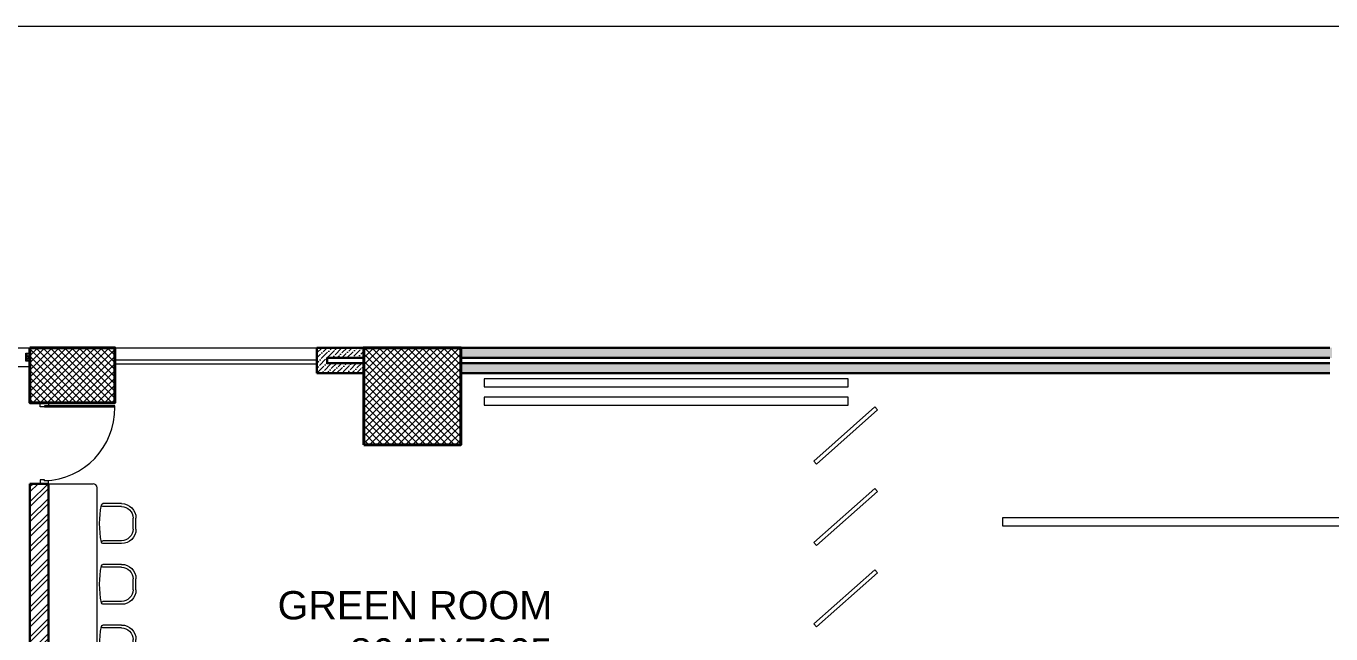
# Model space of a CAD drawing. Header units: millimetres. Extents: x 8275 to 147087, y -297470 to -191881.
# Drawn here: x 24174 to 40311, y -199393 to -191881 of the extents above; entities that cross this region are included whole.
import ezdxf

# ---------------------------------------------------------------- set-up
doc = ezdxf.new("R2010")
doc.units = ezdxf.units.MM
doc.header["$LTSCALE"] = 250
doc.header["$MEASUREMENT"] = 0
for name, color, linetype, lineweight in [('col', 6, 'Continuous', 40), ('door', 35, 'Continuous', 13), ('ele', 51, 'Continuous', 18), ('furniture', 5, 'Continuous', 15), ('hatch', 9, 'Continuous', 0), ('text', 7, 'Continuous', 9), ('wall', 1, 'Continuous', 30), ('win', 4, 'Continuous', 20)]:
    doc.layers.add(name, color=color, linetype=linetype, lineweight=lineweight)
doc.styles.get("Standard").update_dxf_attribs({"font": 'GOTHIC.TTF', "height": 100})
pattern_1 = [(228.02035, (487797.2, -332899.7), (74.5158, -1412.249), [3000, -1000]), (318.02035, (487128.3, -333643.1), (74.5158, -1412.249), [3000, -1000])]
pattern_2 = [(45, (-2190690.936, -138549.743), (23.2019413, 85.0737846), [109.375, -21.875, 0, -21.875])]

# ---------------------------------------------------------------- blocks, each defined once
blk = doc.blocks.new('A$C157F7572')
at = {"layer": 'hatch'}
h = blk.add_hatch(dxfattribs=at)
h.set_pattern_fill('ANSI37', color=256, scale=500)
h.paths.add_polyline_path([(-113275, 28604), (-114325, 28604), (-114325, 29284), (-113275, 29284)])
h = blk.add_hatch(dxfattribs=at)
h.set_pattern_fill('ANSI37', color=256, scale=500)
h.paths.add_polyline_path([(-108997, 28084), (-110197, 28084), (-110197, 29284), (-108997, 29284)])
at = {"layer": 'col'}
for points, elevation in [([(-114325, 29284), (-113275, 29284), (-113275, 28604), (-114325, 28604)], 14085), ([(-110197, 28084), (-108997, 28084), (-108997, 29284), (-110197, 29284)], -8)]:
    blk.add_lwpolyline(points, close=True, dxfattribs=dict(at, elevation=elevation))
blk = doc.blocks.new('D1-1000')
for p, q in [((-951, 0), (-1000, 0)), ((-1000, 0), (-1000, -102)), ((-951, -53), (-951, 0)), ((-49, 0), (0, 0)), ((-49, -53), (-49, 0)), ((0, 0), (0, -102)), ((-1000, -102), (-963, -102)), ((-963, -53), (-951, -53)), ((-963, -102), (-963, -53)), ((-51, -53), (-51, -923)), ((-37, -53), (-49, -53)), ((-37, -923), (-37, -53)), ((-37, -102), (-37, -53)), ((0, -102), (-37, -102)), ((-55, -923), (-37, -923))]:
    blk.add_line(p, q)
blk.add_ellipse((-40, 2), major_axis=(646, 675), ratio=0.977435, start_param=2.382767, end_param=3.900418)
blk = doc.blocks.new('ch1')
for p, q in [((-75, 501), (75, 501)), ((-75, 461), (75, 461)), ((-275, 301), (-275, 46)), ((-235, 301), (-235, 46)), ((235, 301), (235, 46)), ((275, 301), (275, 46))]:
    blk.add_line(p, q)
for centre, radius, start, end in [((-75, 301), 200, 90, 180), ((-75, 301), 160, 90, 180), ((-75, 301), 160, 90, 180), ((75, 301), 200, 0, 90), ((75, 301), 160, 0, 90), ((-255, 46), 20, 180, 0), ((0, 1258), 1258, 258.3077, 281.6923), ((255, 46), 20, 180, 0)]:
    blk.add_arc(centre, radius, start, end)

msp = doc.modelspace()

# ---------------------------------------------------------------- hatches: boundary and pattern name
at = {"layer": 'hatch'}
h = msp.add_hatch(dxfattribs=at)
h.set_pattern_fill('ANSI36', color=256, scale=350, style=0)
h.set_pattern_definition(pattern_2)
h.paths.add_polyline_path([(28349, -195857), (27771, -195857), (27771, -196172), (28349, -196172), (28349, -196047), (27896, -196047), (27896, -195982), (28349, -195982)])
h = msp.add_hatch(dxfattribs=at)
h.set_pattern_fill('ANSI36', color=256, scale=350, style=0)
h.set_pattern_definition(pattern_2)
h.paths.add_polyline_path([(40324, -195857), (29549, -195857), (29549, -195982), (40324, -195982)])
h = msp.add_hatch(dxfattribs=at)
h.set_pattern_fill('ANSI36', color=256, scale=350, style=0)
h.set_pattern_definition(pattern_2)
h.paths.add_polyline_path([(29549, -196047), (40298, -196047), (40298, -196172), (29549, -196172)])
at = {"layer": 'hatch', "extrusion": (0.000141675, -0.002685, 0.999996)}
h = msp.add_hatch(dxfattribs=at)
h.set_pattern_fill('AR-HBONE', color=256, scale=250, angle=183.0204, style=0)
h.set_pattern_definition(pattern_1)
h.paths.add_polyline_path([(38147, -196582), (38147, -196584), (38152, -196584), (38152, -196582)], flags=16)
h.paths.add_polyline_path([(38211, -196579), (38211, -196581), (38205, -196581), (38205, -196579)], flags=16)
edge = h.paths.add_edge_path()
edge.add_arc((38158, -196596), 0.685, -176.9796, 3.0204, ccw=False)
edge.add_arc((38156, -196596), 0.685, -176.9796, 3.0204, ccw=False)
edge.add_arc((38155, -196596), 0.685, -176.9796, 3.0204, ccw=False)
edge.add_arc((38153, -196596), 0.685, -176.9796, 3.0204, ccw=False)
edge.add_arc((38152, -196596), 0.685, -176.9796, 3.0204, ccw=False)
edge.add_arc((38151, -196596), 0.685, -176.9796, 3.0204, ccw=False)
edge.add_arc((38149, -196596), 0.685, -176.9796, 3.0204, ccw=False)
edge.add_arc((38148, -196596), 0.685, -176.9796, 3.0204, ccw=False)
edge.add_arc((38147, -196596), 0.685, -176.9796, 3.0204, ccw=False)
edge.add_arc((38145, -196596), 0.685, -176.9796, 3.0204, ccw=False)
edge.add_arc((38144, -196596), 0.685, -176.9796, 3.0204, ccw=False)
edge.add_arc((38142, -196597), 0.685, -176.9796, 3.0204, ccw=False)
edge.add_line((38142, -196597), (38141, -196584))
edge.add_line((38141, -196584), (38145, -196584))
edge.add_line((38145, -196584), (38145, -196582))
edge.add_line((38145, -196582), (38143, -196582))
edge.add_line((38143, -196582), (38145, -196579))
edge.add_line((38145, -196579), (38153, -196578))
edge.add_line((38153, -196578), (38155, -196582))
edge.add_line((38155, -196582), (38154, -196582))
edge.add_line((38154, -196582), (38154, -196584))
edge.add_line((38154, -196584), (38158, -196584))
edge.add_line((38158, -196584), (38158, -196596))
edge.add_arc((38201, -196593), 0.685, 183.0204, 363.0204)
edge.add_arc((38203, -196593), 0.685, 183.0204, 363.0204)
edge.add_arc((38204, -196593), 0.685, 183.0204, 363.0204)
edge.add_arc((38205, -196593), 0.685, 183.0204, 363.0204)
edge.add_arc((38207, -196593), 0.685, 183.0204, 363.0204)
edge.add_arc((38208, -196593), 0.685, 183.0204, 363.0204)
edge.add_arc((38209, -196593), 0.685, 183.0204, 363.0204)
edge.add_arc((38211, -196593), 0.685, 183.0204, 363.0204)
edge.add_arc((38212, -196593), 0.685, 183.0204, 363.0204)
edge.add_arc((38214, -196593), 0.685, 183.0204, 363.0204)
edge.add_arc((38215, -196593), 0.685, 183.0204, 363.0204)
edge.add_arc((38216, -196593), 0.685, 183.0204, 363.0204)
edge.add_line((38217, -196593), (38216, -196580))
edge.add_line((38216, -196580), (38212, -196581))
edge.add_line((38212, -196581), (38212, -196579))
edge.add_line((38212, -196579), (38214, -196578))
edge.add_line((38214, -196578), (38212, -196575))
edge.add_line((38212, -196575), (38203, -196576))
edge.add_line((38203, -196576), (38202, -196579))
edge.add_line((38202, -196579), (38204, -196579))
edge.add_line((38204, -196579), (38204, -196581))
edge.add_line((38204, -196581), (38200, -196581))
edge.add_line((38200, -196581), (38201, -196593))
h = msp.add_hatch(dxfattribs=at)
h.set_pattern_fill('AR-HBONE', color=256, scale=250, angle=183.0204, style=0)
h.set_pattern_definition(pattern_1)
h.paths.add_polyline_path([(39918, -196487), (39918, -196489), (39924, -196489), (39924, -196487)], flags=16)
h.paths.add_polyline_path([(39982, -196484), (39983, -196486), (39977, -196486), (39977, -196484)], flags=16)
edge = h.paths.add_edge_path()
edge.add_arc((39929, -196501), 0.685, -176.9796, 3.0204, ccw=False)
edge.add_arc((39928, -196501), 0.685, -176.9796, 3.0204, ccw=False)
edge.add_arc((39926, -196501), 0.685, -176.9796, 3.0204, ccw=False)
edge.add_arc((39925, -196501), 0.685, -176.9796, 3.0204, ccw=False)
edge.add_arc((39924, -196501), 0.685, -176.9796, 3.0204, ccw=False)
edge.add_arc((39922, -196501), 0.685, -176.9796, 3.0204, ccw=False)
edge.add_arc((39921, -196501), 0.685, -176.9796, 3.0204, ccw=False)
edge.add_arc((39920, -196501), 0.685, -176.9796, 3.0204, ccw=False)
edge.add_arc((39918, -196501), 0.685, -176.9796, 3.0204, ccw=False)
edge.add_arc((39917, -196501), 0.685, -176.9796, 3.0204, ccw=False)
edge.add_arc((39916, -196501), 0.685, -176.9796, 3.0204, ccw=False)
edge.add_arc((39914, -196501), 0.685, -176.9796, 3.0204, ccw=False)
edge.add_line((39913, -196502), (39913, -196489))
edge.add_line((39913, -196489), (39917, -196489))
edge.add_line((39917, -196489), (39917, -196487))
edge.add_line((39917, -196487), (39915, -196487))
edge.add_line((39915, -196487), (39916, -196484))
edge.add_line((39916, -196484), (39925, -196483))
edge.add_line((39925, -196483), (39927, -196487))
edge.add_line((39927, -196487), (39925, -196487))
edge.add_line((39925, -196487), (39925, -196489))
edge.add_line((39925, -196489), (39929, -196488))
edge.add_line((39929, -196488), (39930, -196501))
edge.add_arc((39973, -196498), 0.685, 183.0204, 363.0204)
edge.add_arc((39974, -196498), 0.685, 183.0204, 363.0204)
edge.add_arc((39976, -196498), 0.685, 183.0204, 363.0204)
edge.add_arc((39977, -196498), 0.685, 183.0204, 363.0204)
edge.add_arc((39978, -196498), 0.685, 183.0204, 363.0204)
edge.add_arc((39980, -196498), 0.685, 183.0204, 363.0204)
edge.add_arc((39981, -196498), 0.685, 183.0204, 363.0204)
edge.add_arc((39982, -196498), 0.685, 183.0204, 363.0204)
edge.add_arc((39984, -196498), 0.685, 183.0204, 363.0204)
edge.add_arc((39985, -196498), 0.685, 183.0204, 363.0204)
edge.add_arc((39987, -196498), 0.685, 183.0204, 363.0204)
edge.add_arc((39988, -196498), 0.685, 183.0204, 363.0204)
edge.add_line((39989, -196497), (39988, -196485))
edge.add_line((39988, -196485), (39984, -196486))
edge.add_line((39984, -196486), (39984, -196484))
edge.add_line((39984, -196484), (39986, -196483))
edge.add_line((39986, -196483), (39984, -196480))
edge.add_line((39984, -196480), (39975, -196481))
edge.add_line((39975, -196481), (39973, -196484))
edge.add_line((39973, -196484), (39975, -196484))
edge.add_line((39975, -196484), (39975, -196486))
edge.add_line((39975, -196486), (39972, -196486))
edge.add_line((39972, -196486), (39972, -196498))
h = msp.add_hatch(dxfattribs=at)
h.set_pattern_fill('AR-HBONE', color=256, scale=250, angle=183.0204, style=0)
h.set_pattern_definition(pattern_1)
h.paths.add_polyline_path([(29357, -197046), (29358, -197048), (29363, -197048), (29363, -197046)], flags=16)
h.paths.add_polyline_path([(29422, -197042), (29422, -197044), (29416, -197045), (29416, -197043)], flags=16)
edge = h.paths.add_edge_path()
edge.add_arc((29368, -197059), 0.685, -176.9796, 3.0204, ccw=False)
edge.add_arc((29367, -197060), 0.685, -176.9796, 3.0204, ccw=False)
edge.add_arc((29366, -197060), 0.685, -176.9796, 3.0204, ccw=False)
edge.add_arc((29364, -197060), 0.685, -176.9796, 3.0204, ccw=False)
edge.add_arc((29363, -197060), 0.685, -176.9796, 3.0204, ccw=False)
edge.add_arc((29362, -197060), 0.685, -176.9796, 3.0204, ccw=False)
edge.add_arc((29360, -197060), 0.685, -176.9796, 3.0204, ccw=False)
edge.add_arc((29359, -197060), 0.685, -176.9796, 3.0204, ccw=False)
edge.add_arc((29357, -197060), 0.685, -176.9796, 3.0204, ccw=False)
edge.add_arc((29356, -197060), 0.685, -176.9796, 3.0204, ccw=False)
edge.add_arc((29355, -197060), 0.685, -176.9796, 3.0204, ccw=False)
edge.add_arc((29353, -197060), 0.685, -176.9796, 3.0204, ccw=False)
edge.add_line((29353, -197060), (29352, -197048))
edge.add_line((29352, -197048), (29356, -197048))
edge.add_line((29356, -197048), (29356, -197046))
edge.add_line((29356, -197046), (29354, -197046))
edge.add_line((29354, -197046), (29355, -197042))
edge.add_line((29355, -197042), (29364, -197042))
edge.add_line((29364, -197042), (29366, -197045))
edge.add_line((29366, -197045), (29365, -197045))
edge.add_line((29365, -197045), (29365, -197047))
edge.add_line((29365, -197047), (29368, -197047))
edge.add_line((29368, -197047), (29369, -197059))
edge.add_arc((29412, -197057), 0.685, 183.0204, 363.0204)
edge.add_arc((29413, -197057), 0.685, 183.0204, 363.0204)
edge.add_arc((29415, -197057), 0.685, 183.0204, 363.0204)
edge.add_arc((29416, -197057), 0.685, 183.0204, 363.0204)
edge.add_arc((29418, -197057), 0.685, 183.0204, 363.0204)
edge.add_arc((29419, -197057), 0.685, 183.0204, 363.0204)
edge.add_arc((29420, -197057), 0.685, 183.0204, 363.0204)
edge.add_arc((29422, -197057), 0.685, 183.0204, 363.0204)
edge.add_arc((29423, -197057), 0.685, 183.0204, 363.0204)
edge.add_arc((29424, -197056), 0.685, 183.0204, 363.0204)
edge.add_arc((29426, -197056), 0.685, 183.0204, 363.0204)
edge.add_arc((29427, -197056), 0.685, 183.0204, 363.0204)
edge.add_line((29428, -197056), (29427, -197044))
edge.add_line((29427, -197044), (29423, -197044))
edge.add_line((29423, -197044), (29423, -197042))
edge.add_line((29423, -197042), (29425, -197042))
edge.add_line((29425, -197042), (29423, -197039))
edge.add_line((29423, -197039), (29414, -197039))
edge.add_line((29414, -197039), (29413, -197043))
edge.add_line((29413, -197043), (29415, -197043))
edge.add_line((29415, -197043), (29415, -197045))
edge.add_line((29415, -197045), (29411, -197045))
edge.add_line((29411, -197045), (29411, -197057))
h = msp.add_hatch(dxfattribs=at)
h.set_pattern_fill('AR-HBONE', color=256, scale=250, angle=183.0204, style=0)
h.set_pattern_definition(pattern_1)
h.paths.add_polyline_path([(31129, -196951), (31129, -196953), (31135, -196953), (31135, -196950)], flags=16)
h.paths.add_polyline_path([(31193, -196947), (31193, -196949), (31188, -196950), (31188, -196948)], flags=16)
edge = h.paths.add_edge_path()
edge.add_arc((31140, -196964), 0.685, -176.9796, 3.0204, ccw=False)
edge.add_arc((31139, -196965), 0.685, -176.9796, 3.0204, ccw=False)
edge.add_arc((31137, -196965), 0.685, -176.9796, 3.0204, ccw=False)
edge.add_arc((31136, -196965), 0.685, -176.9796, 3.0204, ccw=False)
edge.add_arc((31135, -196965), 0.685, -176.9796, 3.0204, ccw=False)
edge.add_arc((31133, -196965), 0.685, -176.9796, 3.0204, ccw=False)
edge.add_arc((31132, -196965), 0.685, -176.9796, 3.0204, ccw=False)
edge.add_arc((31131, -196965), 0.685, -176.9796, 3.0204, ccw=False)
edge.add_arc((31129, -196965), 0.685, -176.9796, 3.0204, ccw=False)
edge.add_arc((31128, -196965), 0.685, -176.9796, 3.0204, ccw=False)
edge.add_arc((31126, -196965), 0.685, -176.9796, 3.0204, ccw=False)
edge.add_arc((31125, -196965), 0.685, -176.9796, 3.0204, ccw=False)
edge.add_line((31124, -196965), (31124, -196953))
edge.add_line((31124, -196953), (31128, -196953))
edge.add_line((31128, -196953), (31127, -196951))
edge.add_line((31127, -196951), (31126, -196951))
edge.add_line((31126, -196951), (31127, -196947))
edge.add_line((31127, -196947), (31136, -196947))
edge.add_line((31136, -196947), (31138, -196950))
edge.add_line((31138, -196950), (31136, -196950))
edge.add_line((31136, -196950), (31136, -196952))
edge.add_line((31136, -196952), (31140, -196952))
edge.add_line((31140, -196952), (31141, -196964))
edge.add_arc((31184, -196962), 0.685, 183.0204, 363.0204)
edge.add_arc((31185, -196962), 0.685, 183.0204, 363.0204)
edge.add_arc((31187, -196962), 0.685, 183.0204, 363.0204)
edge.add_arc((31188, -196962), 0.685, 183.0204, 363.0204)
edge.add_arc((31189, -196962), 0.685, 183.0204, 363.0204)
edge.add_arc((31191, -196962), 0.685, 183.0204, 363.0204)
edge.add_arc((31192, -196962), 0.685, 183.0204, 363.0204)
edge.add_arc((31193, -196962), 0.685, 183.0204, 363.0204)
edge.add_arc((31195, -196961), 0.685, 183.0204, 363.0204)
edge.add_arc((31196, -196961), 0.685, 183.0204, 363.0204)
edge.add_arc((31197, -196961), 0.685, 183.0204, 363.0204)
edge.add_arc((31199, -196961), 0.685, 183.0204, 363.0204)
edge.add_line((31200, -196961), (31199, -196949))
edge.add_line((31199, -196949), (31195, -196949))
edge.add_line((31195, -196949), (31195, -196947))
edge.add_line((31195, -196947), (31197, -196947))
edge.add_line((31197, -196947), (31195, -196944))
edge.add_line((31195, -196944), (31186, -196944))
edge.add_line((31186, -196944), (31184, -196948))
edge.add_line((31184, -196948), (31186, -196948))
edge.add_line((31186, -196948), (31186, -196950))
edge.add_line((31186, -196950), (31182, -196950))
edge.add_line((31182, -196950), (31183, -196962))
at = {"layer": 'hatch'}
h = msp.add_hatch(dxfattribs=at)
h.set_pattern_fill('ANSI32', color=256, scale=350, angle=360, style=0)
h.set_pattern_definition([(45, (-2190690.94, -138326.66), (-92.807765, 92.807765), []), (45, (-2190629.06, -138326.66), (-92.807765, 92.807765), [])])
h.paths.add_polyline_path([(24451, -197537), (24221, -197537), (24221, -206557), (24221, -206557), (24222, -206693), (24451, -206342), (24451, -200867), (24222, -200867), (24222, -199967), (24451, -199967)])

# ---------------------------------------------------------------- linework, layer by layer
at = {"layer": 'door'}
for p, q in [((25271, -195857, -27228), (27771, -195857, -27228)), ((25271, -196006, -27228), (27771, -196006, -27228)), ((25271, -196056, -27228), (27771, -196056, -27228))]:
    msp.add_line(p, q, dxfattribs=at)
at = {"layer": 'ele'}
for p, q in [((22671, -195857, -27228), (24221, -195857, -13143)), ((22671, -196087, -39983), (24221, -196087, -13143))]:
    msp.add_line(p, q, dxfattribs=at)
at = {"layer": 'ele', "elevation": -27228}
for points in [[(29841, -196341), (34339, -196341), (34339, -196241), (29841, -196241)], [(29841, -196566), (34339, -196566), (34339, -196466), (29841, -196466)], [(36249, -198057), (40748, -198057), (40748, -197957), (36249, -197957)]]:
    msp.add_lwpolyline(points, close=True, dxfattribs=at)
at = {"layer": 'furniture'}
for p, q in [((34670, -196588, -27228), (33917, -197256, -27228)), ((33950, -197293, -27228), (34703, -196625, -27228)), ((34670, -196588, -27228), (34703, -196625, -27228)), ((33917, -197256, -27228), (33950, -197293, -27228)), ((24452, -197537, -15927), (25002, -197537, -15927)), ((25052, -201401, -15927), (25052, -197587, -15927)), ((34670, -197595, -27228), (33917, -198263, -27228)), ((33950, -198300, -27228), (34703, -197632, -27228)), ((34670, -197595, -27228), (34703, -197632, -27228)), ((33917, -198263, -27228), (33950, -198300, -27228)), ((34670, -198602, -27228), (33917, -199270, -27228)), ((33950, -199307, -27228), (34703, -198639, -27228)), ((34670, -198602, -27228), (34703, -198639, -27228)), ((33917, -199270, -27228), (33950, -199307, -27228))]:
    msp.add_line(p, q, dxfattribs=at)
msp.add_arc((25002, -197587, -15927), 50, 0, 90, dxfattribs=at)
at = {"layer": 'text', "linetype": 'ByBlock', "ltscale": 100, "elevation": -15927}
msp.add_lwpolyline([(8275, -191881), (143047, -191881), (143047, -227229), (8275, -227229)], close=True, dxfattribs=at)
at = {"layer": 'wall'}
for p, q in [((27771, -195857, -27228), (28349, -195857, -27228)), ((27771, -195857, -27228), (27771, -196172, -27228)), ((29549, -195857, -27228), (40298, -195857, -27228)), ((27896, -195982, -27228), (28349, -195982, -27228)), ((27896, -195982, -27228), (27896, -196047, -27228)), ((27896, -196047, -27228), (28349, -196047, -27228)), ((29549, -195982, -27228), (40298, -195982, -27228)), ((29549, -196047, -27228), (40298, -196047, -27228)), ((27771, -196172, -27228), (28349, -196172, -27228)), ((29549, -196172, -27228), (40298, -196172, -27228)), ((24222, -199967, -27228), (24222, -197537, -27228)), ((24222, -197537, -27228), (24452, -197537, -27228)), ((24452, -199967, -27228), (24452, -197537, -27228))]:
    msp.add_line(p, q, dxfattribs=at)
at = {"layer": 'win'}
for p, q in [((24217, -196017, -17592), (24177, -195927, -17592)), ((24217, -195927, -17592), (24177, -196017, -17592))]:
    msp.add_line(p, q, dxfattribs=at)
at = {"layer": 'win', "elevation": -77385}
for points in [[(24222, -195922), (24222, -196022), (24172, -196022), (24172, -195922)], [(24217, -195927), (24217, -196017), (24177, -196017), (24177, -195927)]]:
    msp.add_lwpolyline(points, close=True, dxfattribs=at)

# ---------------------------------------------------------------- block references
at = {"layer": 'door', "rotation": 89.99999999951983}
msp.add_blockref('D1-1000', (24350, -196537, -27228), dxfattribs=at)
at = {"layer": 'furniture', "xscale": -0.8980072334694417, "yscale": 0.8980072334694416, "zscale": 25.66055664267284, "rotation": 270}
for p in [(25083, -198030, -15927), (25083, -198780, -15927), (25083, -199530, -15927)]:
    msp.add_blockref('ch1', p, dxfattribs=at)
at = {"layer": 'text'}
msp.add_blockref('A$C157F7572', (138546, -225140, -27228), dxfattribs=at)

# ---------------------------------------------------------------- texts
at = {"layer": 'text', "insert": (30680, -199802, -27228), "char_height": 350, "width": 23666.92, "attachment_point": 9}
msp.add_mtext('{\\fArial|b0|i0|c0|p34;GREEN ROOM\\P8645X7265}', dxfattribs=at)

doc.saveas('drawing.dxf')
